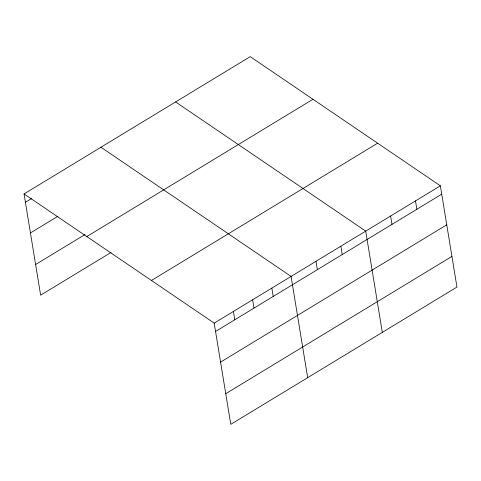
<?xml version="1.0" encoding="UTF-8"?>
<svg xmlns="http://www.w3.org/2000/svg" width="481" height="481" viewBox="0 0 481 481"><rect width="100%" height="100%" fill="white"/><g stroke="black" fill="none" stroke-linecap="round" stroke-linejoin="round"><path stroke-width="0.72" d="M24.05 193.927L250.228 56.65L440.368 185.816L456.95 287.073L230.772 424.35L214.189 323.1L24.05 193.927L40.632 295.184L111.123 252.393M25.415 202.273L31.824 198.382M30.435 232.936L57.991 216.209M35.612 264.52L84.957 234.572M86.796 236.556L312.975 99.272M151.443 280.477L377.621 143.194M214.189 323.1L440.368 185.816M215.554 331.445L441.738 194.162M220.575 362.103L446.759 224.819M225.751 393.692L451.93 256.409M175.589 101.948L365.728 231.12L382.311 332.371M100.95 147.252L291.089 276.425L307.672 377.675M415.488 200.92L416.859 209.265M390.608 216.023L391.979 224.362M340.849 246.224L342.219 254.569M315.969 261.321L317.34 269.667M271.867 288.095L273.232 296.44M252.639 299.765L254.004 308.105M233.417 311.429L234.782 319.775"/></g></svg>
